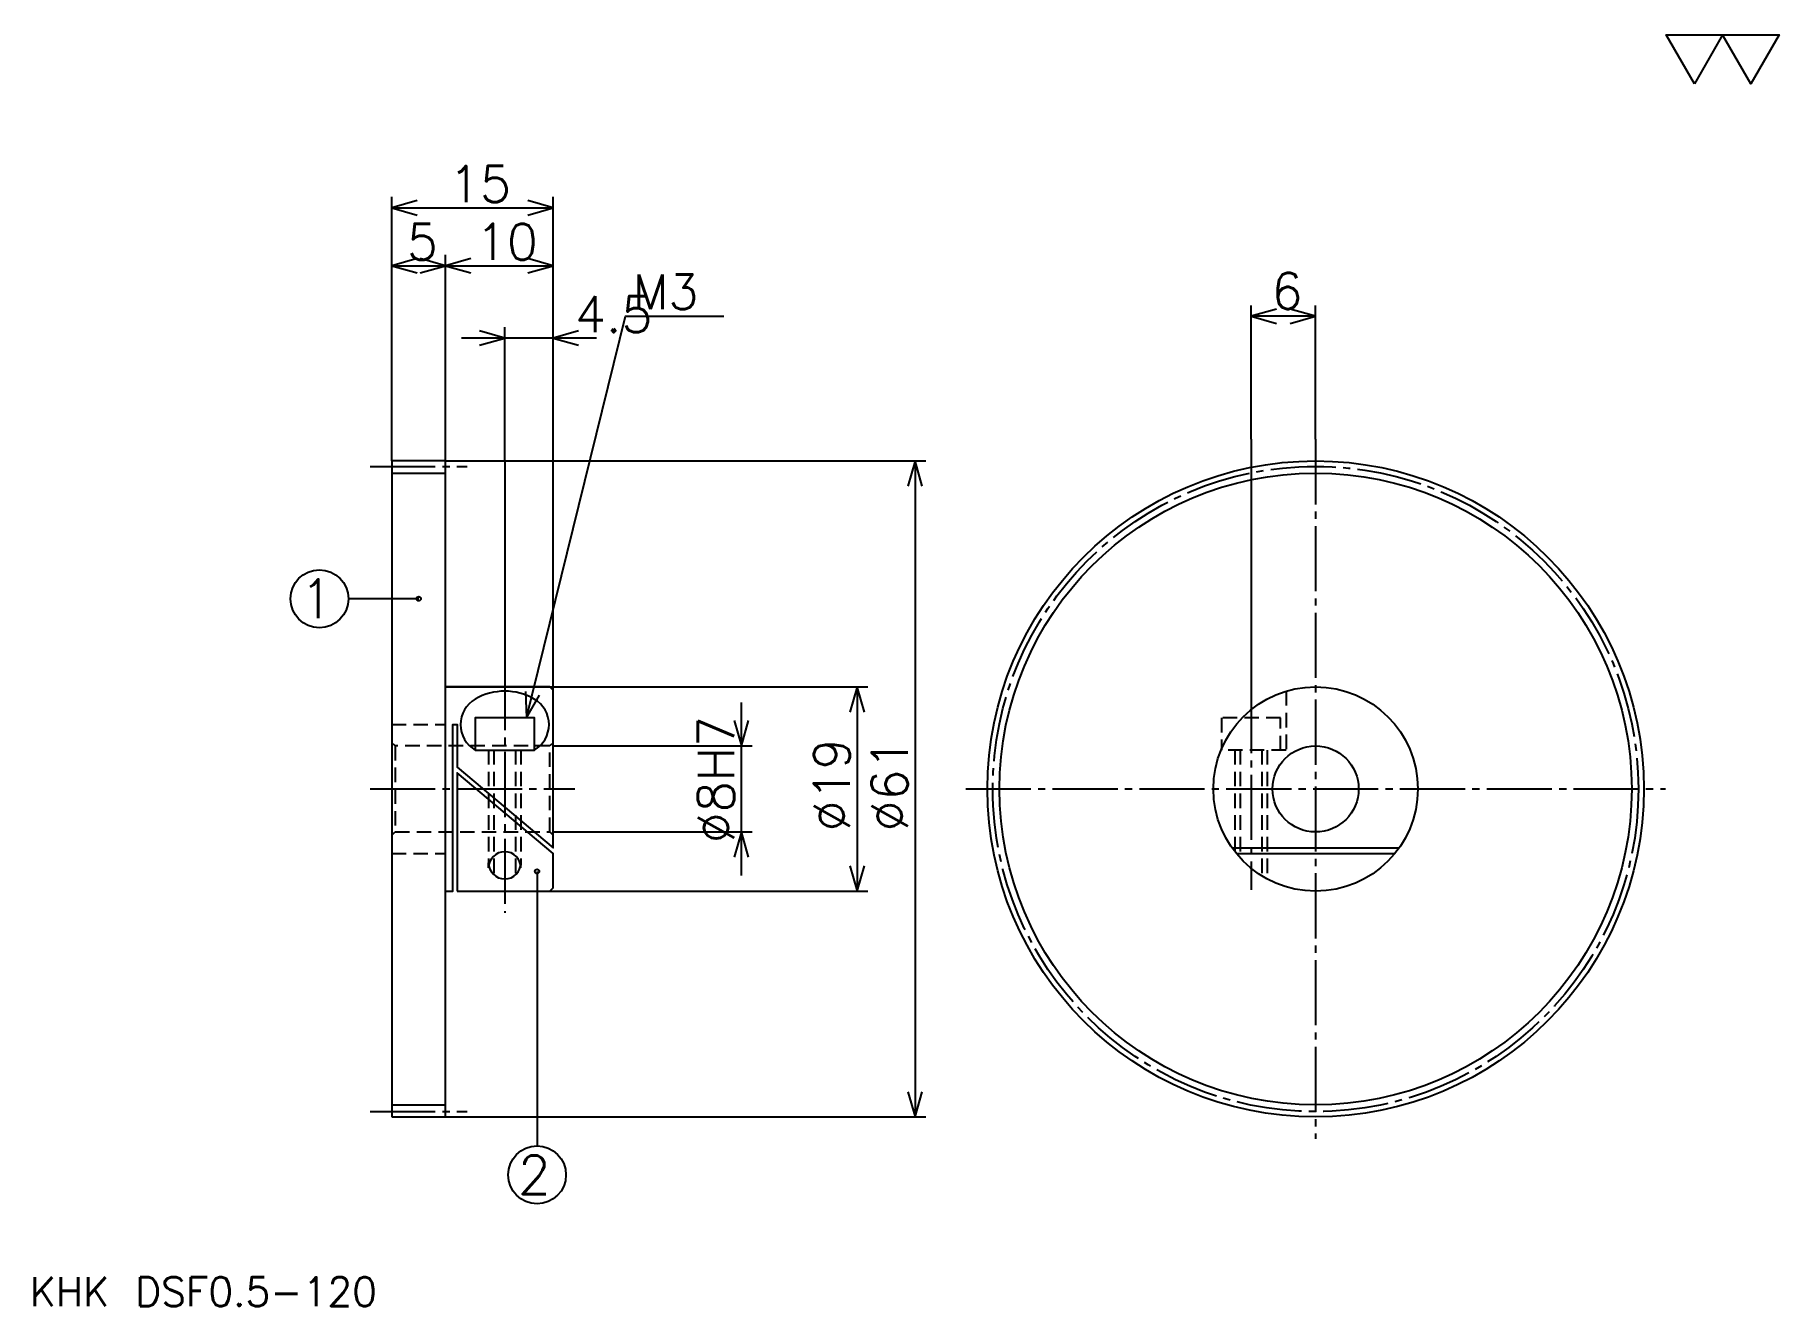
# Model space of a CAD drawing. Extents: x 7 to 169, y 7 to 126.
import ezdxf

# ---------------------------------------------------------------- set-up
doc = ezdxf.new("R2010")
doc.units = 0
doc.linetypes.add('DASHDOT', pattern=[8.070795, 6.053097, -0.672566, 0.672566, -0.672566])
doc.linetypes.add('HIDDEN', pattern=[2.017699, 1.345133, -0.672566])
doc.layers.get('0').update_dxf_attribs({"linetype": 'CONTINUOUS'})
doc.layers.add('DASHDOT', color=6, linetype='DASHDOT')
doc.layers.add('HIDDEN', color=2, linetype='HIDDEN')
doc.styles.add('KANJI', font='TXT', dxfattribs={"bigfont": 'BIGFONT'})

msp = doc.modelspace()

# ---------------------------------------------------------------- linework, layer by layer
at = {"color": 5}
for p, q in [((40.353981, 85.986725), (40.353981, 110.5354)), ((55.353981, 85.986725), (55.353981, 110.5354)), ((40.353981, 109.52655), (55.353981, 109.52655)), ((40.353981, 104.146019), (45.353981, 104.146019)), ((45.353981, 85.986725), (45.353981, 105.154869)), ((45.353981, 104.146019), (55.353981, 104.146019)), ((120.207962, 88.004425), (120.207962, 100.446899)), ((126.207962, 99.438049), (120.207962, 99.438049)), ((126.207962, 88.004425), (126.207962, 100.446899)), ((59.389381, 97.420349), (46.818584, 97.420349)), ((50.853981, 85.986725), (50.853981, 98.429199)), ((120.207962, 88.004425), (120.207962, 64.869881)), ((40.353981, 85.986725), (40.353981, 85.986725)), ((45.353981, 85.986725), (45.353981, 85.986725)), ((45.353981, 85.986725), (55.353981, 85.986725)), ((50.853981, 85.986725), (50.853981, 64.986725)), ((55.353981, 85.986725), (89.99115, 85.986725)), ((55.353981, 64.686722), (55.353981, 85.986725)), ((88.9823, 85.986725), (88.9823, 24.986725)), ((42.853981, 73.174225), (36.318581, 73.174225)), ((45.353981, 64.986725), (55.353981, 64.986725)), ((55.353981, 64.986725), (84.610619, 64.986725)), ((83.601768, 64.986725), (83.601768, 45.986725)), ((72.840706, 47.451324), (72.840706, 63.522125)), ((55.353981, 59.486725), (73.849556, 59.486725)), ((55.353981, 51.486725), (73.849556, 51.486725)), ((53.853981, 47.820057), (53.853981, 22.296459)), ((55.053982, 45.986725), (55.353981, 45.986725)), ((55.353981, 45.986725), (84.610619, 45.986725)), ((45.353981, 24.986725), (55.353981, 24.986725)), ((55.353981, 24.986725), (89.99115, 24.986725))]:
    msp.add_line(p, q, dxfattribs=at)
at = {"color": 4}
for p, q in [((40.353981, 84.861725), (45.353981, 84.861725)), ((48.112347, 59.096725), (53.595615, 59.096725)), ((118.443047, 50.013508), (133.97287, 50.013508)), ((118.842506, 49.486725), (133.573425, 49.486725)), ((49.353981, 48.155773), (49.353981, 48.620125)), ((52.353981, 48.155773), (52.353981, 48.620125)), ((40.353981, 26.111725), (45.353981, 26.111725))]:
    msp.add_line(p, q, dxfattribs=at)
at = {"color": 7}
msp.add_lwpolyline([(161.415924, 121.061951), (158.792908, 125.608498), (169.284958, 125.608498), (166.661942, 121.061951), (164.03894, 125.608498), (161.415924, 121.061951)], dxfattribs=at)
at = {"color": 5}
for points in [[(42.707962, 110.199112), (40.353981, 109.52655), (42.707962, 108.853989)], [(53, 108.853989), (55.353981, 109.52655), (53, 110.199112)], [(42.707962, 104.818588), (40.353981, 104.146019), (42.707962, 103.47345)], [(43, 103.47345), (45.353981, 104.146019), (43, 104.818588)], [(47.707962, 104.818588), (45.353981, 104.146019), (47.707962, 103.47345)], [(53, 103.47345), (55.353981, 104.146019), (53, 104.818588)], [(52.871681, 62.096725), (62.079643, 99.438049), (71.226547, 99.438049)], [(122.561943, 100.110619), (120.207962, 99.438049), (122.561943, 98.765488)], [(123.853981, 98.765488), (126.207962, 99.438049), (123.853981, 100.110619)], [(48.5, 96.747787), (50.853981, 97.420349), (48.5, 98.092918)], [(57.707962, 98.092918), (55.353981, 97.420349), (57.707962, 96.747787)], [(89.654861, 83.632744), (88.9823, 85.986725), (88.309738, 83.632744)], [(84.274338, 62.632744), (83.601768, 64.986725), (82.929199, 62.632744)], [(52.782257, 64.543274), (52.871681, 62.096725), (54.088272, 64.221222)], [(72.168137, 61.840706), (72.840706, 59.486725), (73.513275, 61.840706)], [(73.513275, 49.132744), (72.840706, 51.486725), (72.168137, 49.132744)], [(82.929199, 48.340706), (83.601768, 45.986725), (84.274338, 48.340706)], [(88.309738, 27.340708), (88.9823, 24.986725), (89.654861, 27.340708)]]:
    msp.add_lwpolyline(points, dxfattribs=at)
at = {"color": 4}
for points in [[(40.353981, 24.986725), (40.353981, 24.986725), (45.353981, 24.986725), (45.353981, 24.986725), (45.353981, 85.986725), (45.353981, 85.986725), (40.353981, 85.986725), (40.353981, 85.986725), (40.353981, 24.986725)], [(45.353981, 45.986725), (46.026546, 45.986725), (46.026546, 61.486725), (46.430088, 61.486725), (46.430088, 57.501545), (55.353981, 50.013508), (55.353981, 64.686722), (55.053982, 64.986725), (45.353981, 64.986725)], [(48.103981, 59.096725), (53.603981, 59.096725), (53.603981, 62.096725), (48.103981, 62.096725), (48.103981, 59.096725)], [(46.430088, 45.986725), (55.053982, 45.986725), (55.353981, 46.286724), (55.353981, 49.486725), (46.430088, 56.974762), (46.430088, 45.986725)]]:
    msp.add_lwpolyline(points, dxfattribs=at)
for radius in [30.5, 29.375, 9.5, 4]:
    msp.add_circle((126.207962, 55.486725), radius, dxfattribs=at)
at = {"color": 5}
for centre, radius in [((33.628319, 73.174225), 2.690265), ((42.853981, 73.174225), 0.20177), ((53.853981, 47.820057), 0.20177), ((53.853981, 19.606194), 2.690265)]:
    msp.add_circle(centre, radius, dxfattribs=at)
at = {"color": 4}
for centre, radius, start, end in [((49.483166, 61.47105), 2.741633, 120.00000728, 239.99999102), ((50.853981, 59.096725), 5.483267, 60.00000126, 119.99999874), ((52.224796, 61.47105), 2.741633, 300.00000898, 59.99999272), ((50.853981, 48.155773), 1.5, 0, 180), ((50.853981, 48.620125), 1.5, 180, 0)]:
    msp.add_arc(centre, radius, start, end, dxfattribs=at)
at = {"layer": 'DASHDOT', "color": 7}
for p, q in [((126.207962, 88.004425), (126.207962, 22.969025)), ((38.336281, 85.486725), (47.371681, 85.486725)), ((50.853981, 67.004425), (50.853981, 43.969025)), ((120.207962, 64.869881), (120.207962, 46.103565)), ((38.336281, 55.486725), (57.371681, 55.486725)), ((93.690262, 55.486725), (158.725662, 55.486725)), ((38.336281, 25.486725), (47.371681, 25.486725))]:
    msp.add_line(p, q, dxfattribs=at)
msp.add_circle((126.207962, 55.486725), 30, dxfattribs=at)
at = {"layer": 'HIDDEN', "color": 4}
for p, q in [((40.353981, 61.486725), (45.353981, 61.486725)), ((40.65398, 59.486725), (40.65398, 51.486725)), ((49.353981, 59.096725), (49.353981, 48.387947)), ((49.853981, 59.096725), (49.853981, 47.408978)), ((51.853981, 59.096725), (51.853981, 47.408978)), ((52.353981, 59.096725), (52.353981, 48.387947)), ((55.353981, 59.786724), (55.053982, 59.486725)), ((118.707962, 59.096725), (118.707962, 49.655773)), ((119.207962, 59.096725), (119.207962, 49.06411)), ((121.207962, 59.096725), (121.207962, 47.408978)), ((121.707962, 59.096725), (121.707962, 47.120125)), ((55.353981, 51.186726), (55.053982, 51.486725)), ((40.353981, 49.486725), (45.353981, 49.486725))]:
    msp.add_line(p, q, dxfattribs=at)
for points in [[(123.457962, 64.579994), (123.457962, 59.096725), (117.457962, 59.096725)], [(122.957962, 59.096725), (122.957962, 62.096725), (117.457962, 62.096725), (117.457962, 59.096725)], [(40.353981, 51.186726), (40.65398, 51.486725), (55.053982, 51.486725), (55.053982, 59.486725), (40.65398, 59.486725), (40.353981, 59.786724)]]:
    msp.add_lwpolyline(points, dxfattribs=at)

# ---------------------------------------------------------------- texts
at = {"color": 7, "style": 'KANJI'}
for s, height, p in [('15', 3.362832, (45.66814, 110.064606)), ('5', 3.362832, (41.761063, 104.684067)), ('10', 3.362832, (48.16814, 104.684067)), ('M3', 3.228319, (62.752213, 100.110619)), ('4.5', 3.362832, (57.371681, 97.958405)), ('1', 3.587021, (31.834808, 71.380714)), ('2', 3.587021, (52.060471, 17.812683)), ('KHK DSF0.5-120', 2.690265, (6.725664, 7.39823))]:
    msp.add_text(s, height=height, dxfattribs=at).set_placement(p)
for s, rotation, p in [('6', 360, (122.115044, 100.110619)), ('%%c8H7', 90, (72.168137, 50.442478)), ('%%c19', 90, (82.929199, 51.535397)), ('%%c61', 90, (88.309738, 51.535397))]:
    msp.add_text(s, height=3.362832, rotation=rotation, dxfattribs=at).set_placement(p)

doc.saveas('drawing.dxf')
